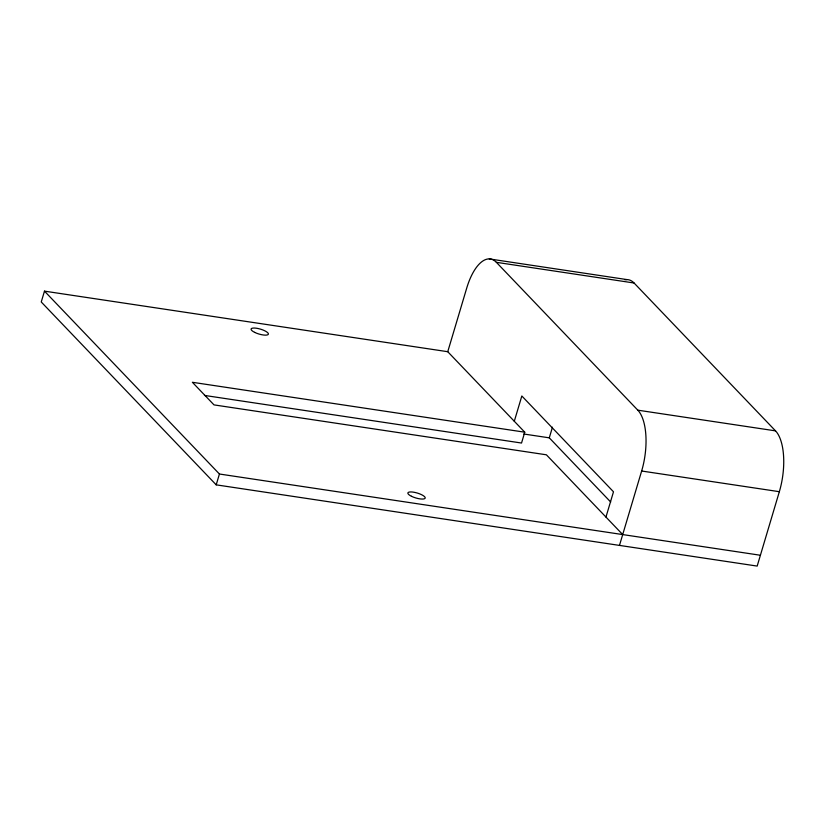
<?xml version="1.0" encoding="UTF-8"?>
<svg xmlns="http://www.w3.org/2000/svg" width="825" height="825" viewBox="0 0 825 825"><rect width="100%" height="100%" fill="white"/><g stroke="black" fill="none" stroke-linecap="round" stroke-linejoin="round"><path stroke-width="1.24" d="M204.435 395.412L521.534 443.035L524.762 432.197L447.748 351.708L44.478 291.142L41.25 301.981L216.202 484.842L757.175 566.084L779.347 491.69A47.159 20.171 -81.5 0 0 775.531 430.867L634.064 282.996A47.159 20.171 -81.5 0 0 624.927 279.799M216.202 484.842L219.429 474.014L44.478 291.142M447.748 351.708L466.702 288.152A47.159 20.171 -81.5 0 1 496.361 262.319L634.064 282.996M514.295 421.266L521.833 395.99L613.491 491.793L605.962 517.069M610.696 502.023L549.285 437.838L552.461 427.195M619.472 545.408L641.644 471.013A47.159 20.171 -81.5 0 0 637.828 410.18L496.361 262.319M489.287 258.916L627 279.593M637.828 410.18L775.531 430.867M524.762 432.197L192.38 382.284L214.005 404.889L546.387 454.802L622.7 534.569M523.813 434.012L549.285 437.838M641.644 471.013L779.347 491.69M219.429 474.014L760.403 555.256M411.469 496.289A9.044 2.568 16.6 0 0 425.195 498.114A9.044 2.568 16.6 0 0 412.964 492.092A9.044 2.568 16.6 0 0 411.469 496.289M254.657 332.372A9.044 2.568 16.6 0 0 268.383 334.207A9.044 2.568 16.6 0 0 256.152 328.185A9.044 2.568 16.6 0 0 254.657 332.372"/></g></svg>
